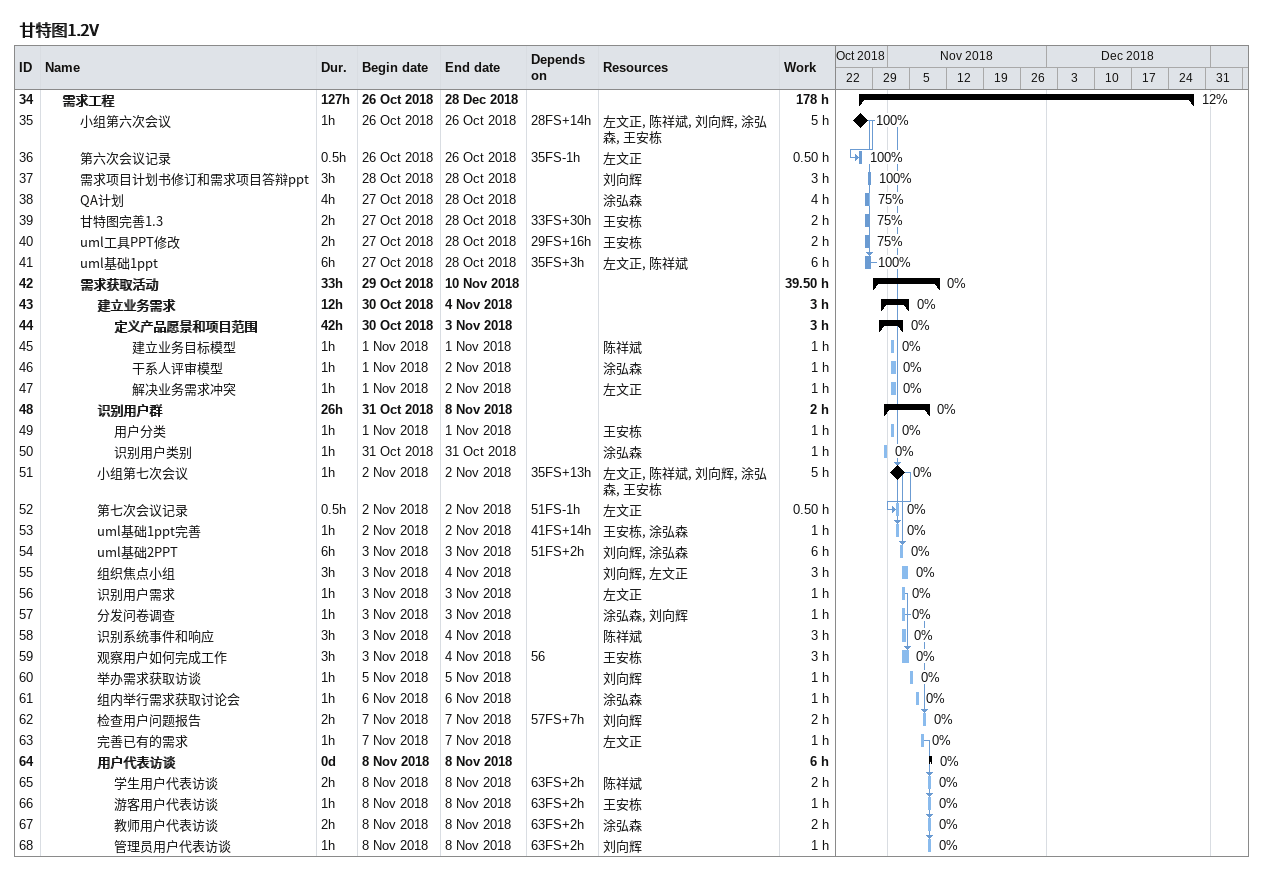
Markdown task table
甘特图1.2V

| ID | Level | Task | Duration | Start | Finish | Predecessors | Resources | % complete | Work (h) |
|---|---|---|---|---|---|---|---|---|---|
| 34 | 2 | **需求工程** | 127h | 2018-10-26 | 2018-12-28 |  |  | 12 | 178 |
| 35 | 3 | 小组第六次会议 | 1h | 2018-10-26 | 2018-10-26 | 28FS+14h | 左文正, 陈祥斌, 刘向辉, 涂弘森, 王安栋 | 100 | 5 |
| 36 | 3 | 第六次会议记录 | 0.5h | 2018-10-26 | 2018-10-26 | 35FS-1h | 左文正 | 100 | 0.50 |
| 37 | 3 | 需求项目计划书修订和需求项目答辩ppt | 3h | 2018-10-28 | 2018-10-28 |  | 刘向辉 | 100 | 3 |
| 38 | 3 | QA计划 | 4h | 2018-10-27 | 2018-10-28 |  | 涂弘森 | 75 | 4 |
| 39 | 3 | 甘特图完善1.3 | 2h | 2018-10-27 | 2018-10-28 | 33FS+30h | 王安栋 | 75 | 2 |
| 40 | 3 | uml工具PPT修改 | 2h | 2018-10-27 | 2018-10-28 | 29FS+16h | 王安栋 | 75 | 2 |
| 41 | 3 | uml基础1ppt | 6h | 2018-10-27 | 2018-10-28 | 35FS+3h | 左文正, 陈祥斌 | 100 | 6 |
| 42 | 3 | **需求获取活动** | 33h | 2018-10-29 | 2018-11-10 |  |  | 0 | 39.50 |
| 43 | 4 | **建立业务需求** | 12h | 2018-10-30 | 2018-11-04 |  |  | 0 | 3 |
| 44 | 5 | **定义产品愿景和项目范围** | 42h | 2018-10-30 | 2018-11-03 |  |  | 0 | 3 |
| 45 | 6 | 建立业务目标模型 | 1h | 2018-11-01 | 2018-11-01 |  | 陈祥斌 | 0 | 1 |
| 46 | 6 | 干系人评审模型 | 1h | 2018-11-01 | 2018-11-02 |  | 涂弘森 | 0 | 1 |
| 47 | 6 | 解决业务需求冲突 | 1h | 2018-11-01 | 2018-11-02 |  | 左文正 | 0 | 1 |
| 48 | 4 | **识别用户群** | 26h | 2018-10-31 | 2018-11-08 |  |  | 0 | 2 |
| 49 | 5 | 用户分类 | 1h | 2018-11-01 | 2018-11-01 |  | 王安栋 | 0 | 1 |
| 50 | 5 | 识别用户类别 | 1h | 2018-10-31 | 2018-10-31 |  | 涂弘森 | 0 | 1 |
| 51 | 4 | 小组第七次会议 | 1h | 2018-11-02 | 2018-11-02 | 35FS+13h | 左文正, 陈祥斌, 刘向辉, 涂弘森, 王安栋 | 0 | 5 |
| 52 | 4 | 第七次会议记录 | 0.5h | 2018-11-02 | 2018-11-02 | 51FS-1h | 左文正 | 0 | 0.50 |
| 53 | 4 | uml基础1ppt完善 | 1h | 2018-11-02 | 2018-11-02 | 41FS+14h | 王安栋, 涂弘森 | 0 | 1 |
| 54 | 4 | uml基础2PPT | 6h | 2018-11-03 | 2018-11-03 | 51FS+2h | 刘向辉, 涂弘森 | 0 | 6 |
| 55 | 4 | 组织焦点小组 | 3h | 2018-11-03 | 2018-11-04 |  | 刘向辉, 左文正 | 0 | 3 |
| 56 | 4 | 识别用户需求 | 1h | 2018-11-03 | 2018-11-03 |  | 左文正 | 0 | 1 |
| 57 | 4 | 分发问卷调查 | 1h | 2018-11-03 | 2018-11-03 |  | 涂弘森, 刘向辉 | 0 | 1 |
| 58 | 4 | 识别系统事件和响应 | 3h | 2018-11-03 | 2018-11-04 |  | 陈祥斌 | 0 | 3 |
| 59 | 4 | 观察用户如何完成工作 | 3h | 2018-11-03 | 2018-11-04 | 56 | 王安栋 | 0 | 3 |
| 60 | 4 | 举办需求获取访谈 | 1h | 2018-11-05 | 2018-11-05 |  | 刘向辉 | 0 | 1 |
| 61 | 4 | 组内举行需求获取讨论会 | 1h | 2018-11-06 | 2018-11-06 |  | 涂弘森 | 0 | 1 |
| 62 | 4 | 检查用户问题报告 | 2h | 2018-11-07 | 2018-11-07 | 57FS+7h | 刘向辉 | 0 | 2 |
| 63 | 4 | 完善已有的需求 | 1h | 2018-11-07 | 2018-11-07 |  | 左文正 | 0 | 1 |
| 64 | 4 | **用户代表访谈** | 0d | 2018-11-08 | 2018-11-08 |  |  | 0 | 6 |
| 65 | 5 | 学生用户代表访谈 | 2h | 2018-11-08 | 2018-11-08 | 63FS+2h | 陈祥斌 | 0 | 2 |
| 66 | 5 | 游客用户代表访谈 | 1h | 2018-11-08 | 2018-11-08 | 63FS+2h | 王安栋 | 0 | 1 |
| 67 | 5 | 教师用户代表访谈 | 2h | 2018-11-08 | 2018-11-08 | 63FS+2h | 涂弘森 | 0 | 2 |
| 68 | 5 | 管理员用户代表访谈 | 1h | 2018-11-08 | 2018-11-08 | 63FS+2h | 刘向辉 | 0 | 1 |
